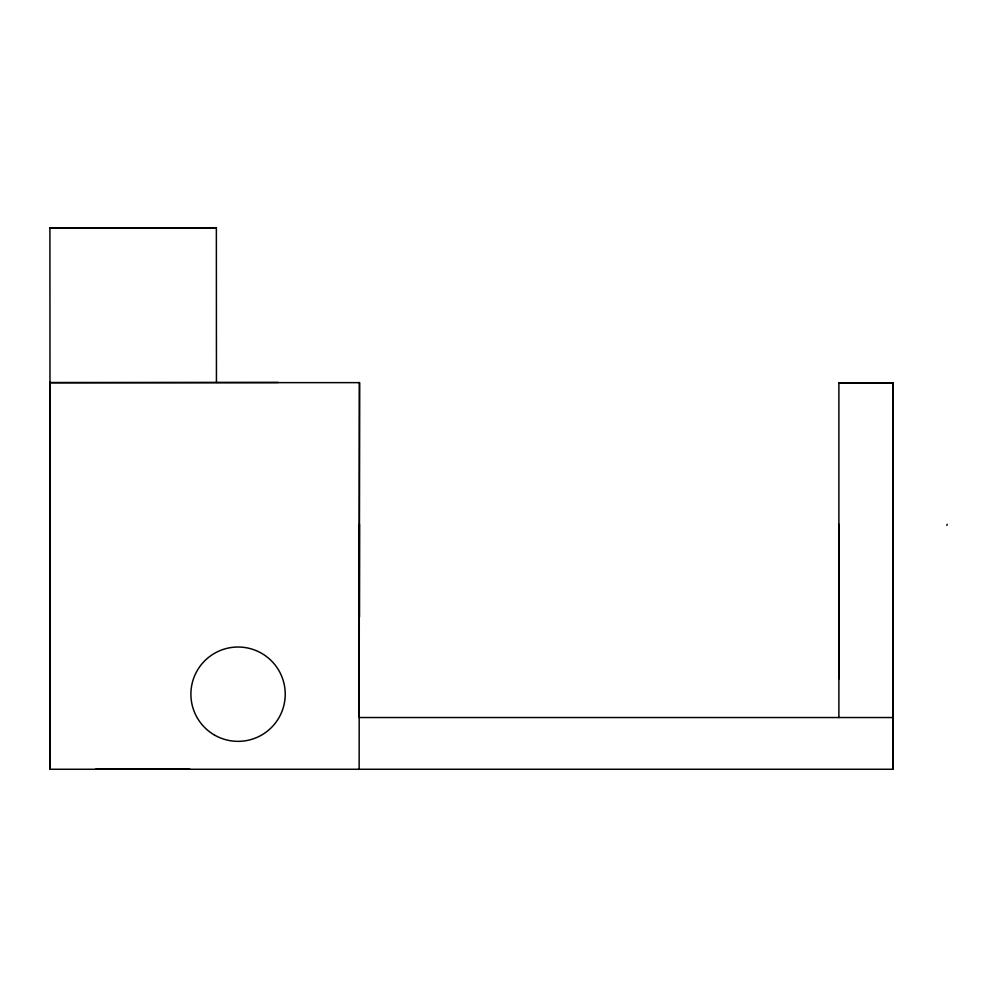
<?xml version="1.0" encoding="UTF-8"?>
<svg xmlns="http://www.w3.org/2000/svg" width="997" height="997" viewBox="0 0 997 997"><rect width="100%" height="100%" fill="white"/><g stroke="black" fill="none" stroke-linecap="round" stroke-linejoin="round"><path stroke-width="1.5" d="M49.925 524.397L49.95 450.931L50.149 505.392M50.124 453.436L50.112 450.931L49.95 597.851L49.925 543.415M50.149 524.397L50.112 597.851L49.987 505.379M359.144 769.26L359.493 382.474L359.144 717.528L892.988 717.541M838.888 717.541L838.888 382.786L892.901 382.798L892.951 769.26L49.85 769.26L49.85 382.636L278.3 382.437M838.888 382.786L892.851 382.798L892.813 527.874M946.913 525.469L947.15 524.248M359.144 382.636L49.85 382.636M892.851 382.798L893.013 769.26M216.361 227.74L49.912 227.877L216.361 227.74L216.436 382.437M95.55 769.248L189.879 769.235M49.85 769.26L49.987 382.424M838.901 562.495L838.901 564.327M49.912 227.777L49.987 382.524M838.901 524.297L838.901 678.945M359.481 524.248L359.481 617.043M214.48 735.038A47.171 47.171 0 0 0 285.229 694.186A47.171 47.171 0 0 0 214.48 653.334A47.171 47.171 0 0 0 214.48 735.038"/></g></svg>
